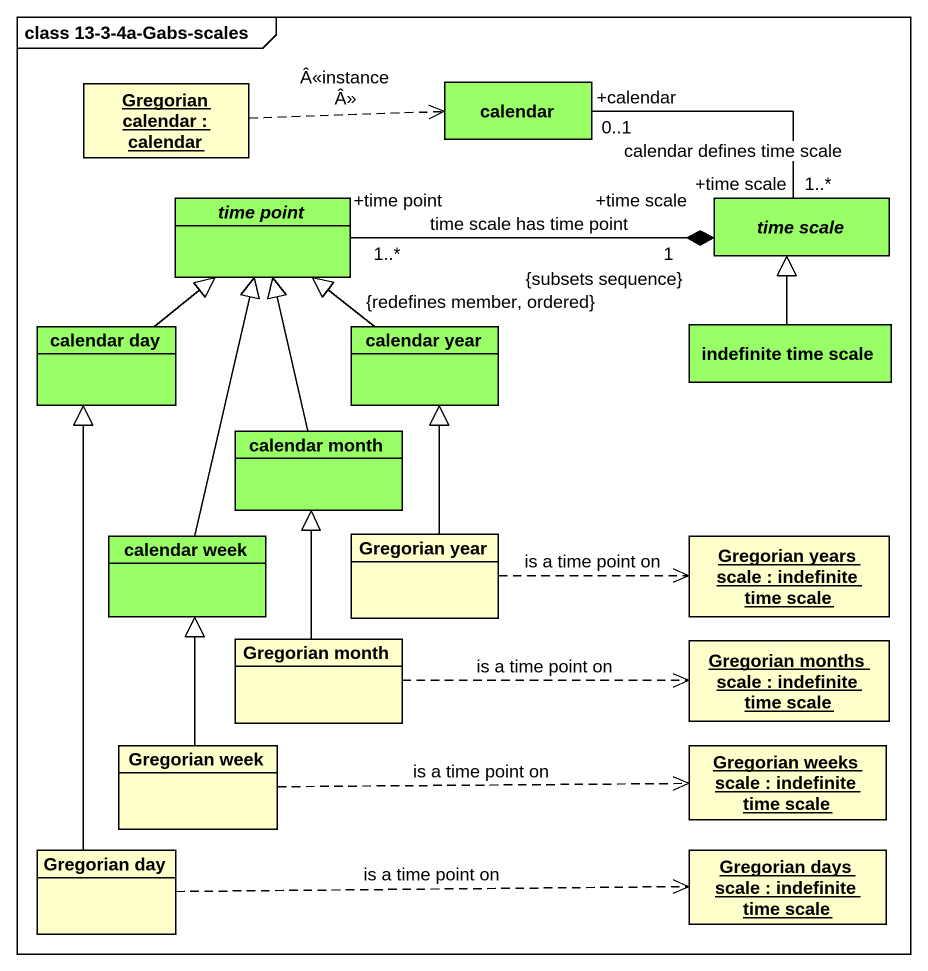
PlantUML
@startuml
mainframe class 13-3-4a-Gabs-scales
hide circle
hide empty members
object "Gregorian calendar : calendar" as Gregorian_calendar
class calendar #99FF66
abstract class "time point" as time_point #99FF66
abstract class "time scale" as time_scale #99FF66
class "calendar day" as calendar_day #99FF66
class "calendar year" as calendar_year #99FF66
class "indefinite time scale" as indefinite_time_scale #99FF66
class "calendar month" as calendar_month #99FF66
class "calendar week" as calendar_week #99FF66
class "Gregorian year" as Gregorian_year
object "Gregorian years scale : indefinite time scale" as Gregorian_years_scale
class "Gregorian month" as Gregorian_month
object "Gregorian months scale : indefinite time scale" as Gregorian_months_scale
class "Gregorian week" as Gregorian_week
object "Gregorian weeks scale : indefinite time scale" as Gregorian_weeks_scale
class "Gregorian day" as Gregorian_day
object "Gregorian days scale : indefinite time scale" as Gregorian_days_scale
Gregorian_calendar .right.> calendar : Â<<instanceÂ>>
calendar "+calendar\n0..1" -right- "+time scale\n1..*" time_scale : calendar defines time scale
time_scale "1\n+time scale\n{subsets sequence}" *-left- "1..*\n{redefines member, ordered}\n+time point" time_point : time scale has time point
calendar_day -up-|> time_point
calendar_year -up-|> time_point
indefinite_time_scale -up-|> time_scale
calendar_month -up-|> time_point
calendar_week -up-|> time_point
Gregorian_year -up-|> calendar_year
Gregorian_year .right.> Gregorian_years_scale : is a time point on
Gregorian_month -up-|> calendar_month
Gregorian_month .right.> Gregorian_months_scale : is a time point on
Gregorian_week -up-|> calendar_week
Gregorian_week .right.> Gregorian_weeks_scale : is a time point on
Gregorian_day -up-|> calendar_day
Gregorian_day .right.> Gregorian_days_scale : is a time point on
@enduml
